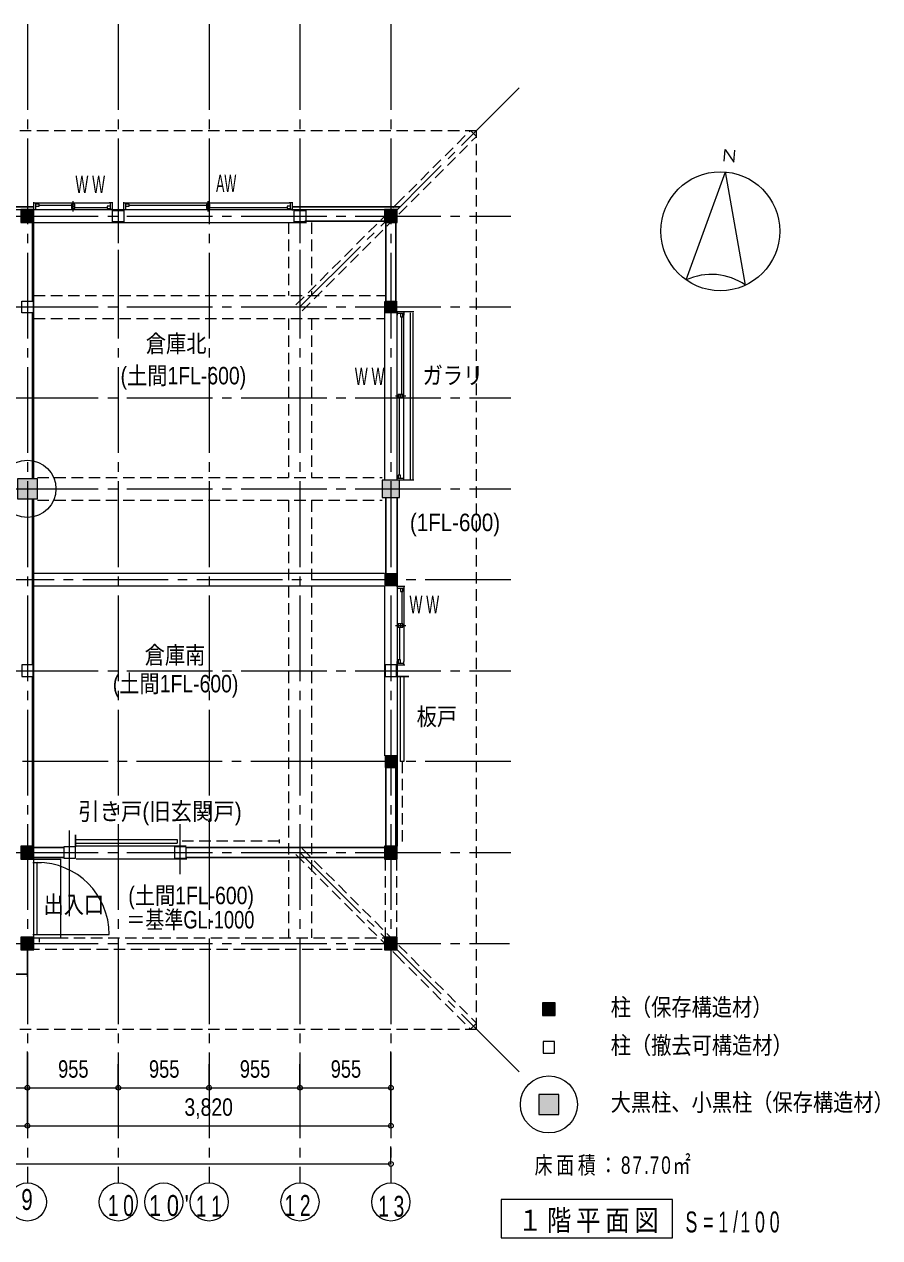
# Model space of a CAD drawing. Units: millimetres at full size, sheet at 1:100. Extents: x -20206 to -877, y -13906 to 13689.
# Drawn here: x -10085 to -1093, y 944 to 13689 of the extents above; entities that cross this region are included whole.
import ezdxf
from ezdxf.enums import TextEntityAlignment as Align

# ---------------------------------------------------------------- set-up
doc = ezdxf.new("R2010")
doc.units = ezdxf.units.MM
doc.header["$LTSCALE"] = 100
doc.header["$PDMODE"] = 32
doc.header["$PDSIZE"] = 50
doc.linetypes.add('CHAIN2', pattern=[12, 9, -1, 1, -1])
doc.linetypes.add('DASHED1', pattern=[1.8, 1.2, -0.6])
for name, color, linetype, lineweight in [('1-0_通り心', 253, 'CHAIN2', 9), ('1-1_構造・躯体', 7, 'Continuous', 18), ('1-3_仕上げ', 2, 'Continuous', 25), ('1-4_見え掛り', 5, 'Continuous', 15), ('1-5_建具枠', 2, 'Continuous', 25), ('1-6_建具', 5, 'Continuous', 15), ('1-D_寸法', 4, 'Continuous', 9), ('1-E_文字', 3, 'Continuous', 9), ('1-F_補助線', 4, 'Continuous', 9)]:
    doc.layers.add(name, color=color, linetype=linetype, lineweight=lineweight)
doc.layers.add('1-B_予備', color=8, linetype='Continuous')
doc.layers.add('2-E_文字', color=3, linetype='Continuous')
doc.styles.add('ＭＳ Ｐゴシック', font='')
doc.styles.get('ＭＳ Ｐゴシック').set_extended_font_data('MS PGothic')

# ---------------------------------------------------------------- blocks, each defined once
blk = doc.blocks.new('9')
at = {"layer": '1-E_文字', "color": 4}
blk.add_circle((1.4, 43.1), 200, dxfattribs=at)
at = {"layer": '1-E_文字', "style": 'ＭＳ Ｐゴシック', "width": 0.75}
blk.add_text('9', height=219.9, dxfattribs=at).set_placement((-62.6, -106.9), align=Align.BOTTOM_LEFT)
blk = doc.blocks.new('10')
at = {"layer": '1-E_文字', "color": 4}
blk.add_circle((-6.1, 43.1), 200, dxfattribs=at)
at = {"layer": '1-E_文字', "insert": (-115.1, -106.9), "char_height": 219.9, "attachment_point": 7, "style": 'ＭＳ Ｐゴシック'}
blk.add_mtext('\\T1.44;\\W0.7;10', dxfattribs=at)
blk = doc.blocks.new("10'")
at = {"layer": '1-E_文字', "color": 4}
blk.add_circle((1.3, 7.4), 200, dxfattribs=at)
at = {"layer": '1-E_文字', "insert": (-152.7, -142.6), "char_height": 219.9, "attachment_point": 7, "style": 'ＭＳ Ｐゴシック'}
blk.add_mtext("\\T1.46;\\W0.8;10'", dxfattribs=at)
blk = doc.blocks.new('11s')
at = {"layer": '1-F_補助線'}
blk.add_circle((2.9, 154.1), 200, dxfattribs=at)
at = {"layer": '1-F_補助線', "color": 3, "insert": (-137.5, 0), "char_height": 219.9, "attachment_point": 7, "style": 'ＭＳ Ｐゴシック'}
blk.add_mtext('\\T1.44;\\W0.7;11', dxfattribs=at)
blk = doc.blocks.new('12')
at = {"layer": '1-E_文字', "color": 4}
blk.add_circle((7.3, 42.1), 200, dxfattribs=at)
at = {"layer": '1-E_文字', "insert": (-155.3, -104), "char_height": 219.9, "attachment_point": 7, "style": 'ＭＳ Ｐゴシック'}
blk.add_mtext('\\T1.44;\\W0.7;12', dxfattribs=at)
blk = doc.blocks.new('13')
at = {"layer": '1-E_文字', "color": 4}
blk.add_circle((-0.2, 45.1), 200, dxfattribs=at)
at = {"layer": '1-E_文字', "insert": (-132.8, -113.1), "char_height": 219.9, "attachment_point": 7, "style": 'ＭＳ Ｐゴシック'}
blk.add_mtext('\\T1.44;\\W0.7;13', dxfattribs=at)

msp = doc.modelspace()

# ---------------------------------------------------------------- linework, layer by layer
at = {"layer": '1-0_通り心'}
for p, q in [((-10051.7, 13688.6), (-10051.7, 1520)), ((-9096.7, 13688.6), (-9096.7, 1520)), ((-8141.7, 13688.6), (-8141.7, 1520)), ((-7186.7, 13688.6), (-7186.7, 1520)), ((-6231.7, 13688.6), (-6231.7, 1520)), ((-7186.7, 10719.5), (-4884.4, 13021.9)), ((-9096.7, 12318.7), (-9096.7, 11102)), ((-7186.7, 12318.7), (-7186.7, 11102)), ((-19806.3, 11674.5), (-4970.9, 11674.5)), ((-19806.3, 10719.5), (-4970.9, 10719.5)), ((-19806.3, 9764.5), (-4970.9, 9764.5)), ((-19806.3, 8809.5), (-4970.9, 8809.5)), ((-4970.9, 7854.5), (-10684.2, 7854.5)), ((-19806.3, 6899.5), (-4970.9, 6899.5)), ((-6804.3, 5944.5), (-19806.3, 5944.5)), ((-4970.9, 5944.5), (-6804.3, 5944.5)), ((-9608, 4321.3), (-9608, 5289.3)), ((-8444.7, 4763.6), (-8444.7, 5289.3)), ((-8141.7, 5347.7), (-8141.7, 4354.7)), ((-19806.3, 4989.5), (-4970.9, 4989.5)), ((-7186.7, 4989.5), (-4884.4, 2687.2)), ((-19806.3, 4034.5), (-4983.2, 4034.5))]:
    msp.add_line(p, q, dxfattribs=at)
at = {"layer": '1-1_構造・躯体'}
for p, q in [((-9984.2, 11732), (-9984.2, 11822)), ((-9156.7, 11732), (-9156.7, 11822)), ((-9036.7, 11732), (-9036.7, 11822)), ((-7266.7, 11732), (-7266.7, 11822)), ((-5989.3, 10669.5), (-6174.2, 10669.5)), ((-5989.3, 8899.5), (-6174.2, 8899.5)), ((-6174.2, 7787), (-6084.2, 7787)), ((-6174.2, 6959.5), (-6084.2, 6959.5))]:
    msp.add_line(p, q, dxfattribs=at)
for points in [[(-10119.2, 11607), (-9984.2, 11607), (-9984.2, 11742), (-10119.2, 11742)], [(-9036.7, 11614.5), (-9156.7, 11614.5), (-9156.7, 11734.5), (-9036.7, 11734.5)], [(-7126.7, 11614.5), (-7246.7, 11614.5), (-7246.7, 11734.5), (-7126.7, 11734.5)], [(-6299.2, 11607), (-6164.2, 11607), (-6164.2, 11742), (-6299.2, 11742)], [(-9991.7, 10659.5), (-10111.7, 10659.5), (-10111.7, 10779.5), (-9991.7, 10779.5)], [(-6171.7, 10659.5), (-6291.7, 10659.5), (-6291.7, 10779.5), (-6171.7, 10779.5)], [(-10156.7, 8704.5), (-9946.7, 8704.5), (-9946.7, 8914.5), (-10156.7, 8914.5)], [(-6321.7, 8719.5), (-6141.7, 8719.5), (-6141.7, 8899.5), (-6321.7, 8899.5)], [(-6292.4, 7795.2), (-6172.4, 7795.2), (-6172.4, 7915.2), (-6292.4, 7915.2)], [(-10111.7, 6839.5), (-9991.7, 6839.5), (-9991.7, 6959.5), (-10111.7, 6959.5)], [(-6291.7, 6839.5), (-6171.7, 6839.5), (-6171.7, 6959.5), (-6291.7, 6959.5)], [(-6291.7, 5884.5), (-6171.7, 5884.5), (-6171.7, 6004.5), (-6291.7, 6004.5)], [(-10119.2, 4922), (-9984.2, 4922), (-9984.2, 5057), (-10119.2, 5057)], [(-9668, 4929.5), (-9548, 4929.5), (-9548, 5049.5), (-9668, 5049.5)], [(-8504.7, 4929.5), (-8384.7, 4929.5), (-8384.7, 5049.5), (-8504.7, 5049.5)], [(-6299.2, 4922), (-6164.2, 4922), (-6164.2, 5057), (-6299.2, 5057)], [(-10119.2, 3967), (-9984.2, 3967), (-9984.2, 4102), (-10119.2, 4102)], [(-6299.2, 3967), (-6164.2, 3967), (-6164.2, 4102), (-6299.2, 4102)], [(-4638.4, 3277), (-4503.4, 3277), (-4503.4, 3412), (-4638.4, 3412)], [(-4630.9, 2884.5), (-4510.9, 2884.5), (-4510.9, 3004.5), (-4630.9, 3004.5)], [(-4675.9, 2239.5), (-4465.9, 2239.5), (-4465.9, 2449.5), (-4675.9, 2449.5)]]:
    msp.add_lwpolyline(points, close=True, dxfattribs=at)
at = {"layer": '1-3_仕上げ'}
for p, q in [((-10051.7, 3967), (-10051.7, 3683.1)), ((-10051.7, 3713.8), (-11067.4, 3713.8))]:
    msp.add_line(p, q, dxfattribs=at)
at = {"layer": '1-4_見え掛り', "linetype": 'DASHED1'}
for p, q in [((-18591.7, 12574.5), (-5331.7, 12574.5)), ((-6171.7, 11798.2), (-5395.4, 12574.5)), ((-5331.7, 3134.5), (-5331.7, 12574.5)), ((-7228.8, 10741.2), (-6171.7, 11798.2)), ((-7306.7, 11607), (-7306.7, 10839.5)), ((-7066.7, 11607), (-7066.7, 10839.5)), ((-9984.2, 10839.5), (-6291.7, 10839.5)), ((-9984.2, 10599.5), (-6291.7, 10599.5)), ((-7306.7, 10599.5), (-7306.7, 8929.5)), ((-7066.7, 10599.5), (-7066.7, 8929.5)), ((-9946.7, 8929.5), (-6321.7, 8929.5)), ((-9946.7, 8689.5), (-6321.7, 8689.5)), ((-7306.7, 8689.5), (-7306.7, 4094.5)), ((-7066.7, 8689.5), (-7066.7, 4094.5)), ((-7228.8, 4967.9), (-6171.7, 3910.9)), ((-6291.7, 4922), (-6291.7, 4094.5)), ((-6171.7, 4922), (-6171.7, 4102)), ((-9924.2, 4049), (-9924.2, 4094.5)), ((-9924.2, 4094.5), (-6299.2, 4094.5)), ((-6171.7, 3910.9), (-5395.4, 3134.5))]:
    msp.add_line(p, q, dxfattribs=at)
at = {"layer": '1-4_見え掛り', "color": 4, "lineweight": 9}
for p, q in [((-16676.7, 11742), (-6164.2, 11742)), ((-9984.2, 8913.9), (-9984.2, 11607)), ((-9984.2, 11607), (-7119.2, 11607)), ((-6299.2, 10772), (-6299.2, 8899.5)), ((-6164.2, 8899.5), (-6164.2, 10649.5)), ((-9984.2, 4094.5), (-9984.2, 8705.9)), ((-6164.2, 8719.5), (-6164.2, 5057)), ((-6299.2, 7922), (-9984.2, 7922)), ((-6299.2, 7787), (-9984.2, 7787)), ((-6299.2, 7787), (-6299.2, 6004.5)), ((-8384.7, 5057), (-9548, 5057)), ((-8377.2, 4922), (-9540.5, 4922))]:
    msp.add_line(p, q, dxfattribs=at)
at = {"layer": '1-4_見え掛り'}
msp.add_line((-9984.2, 4922), (-9699.2, 4922), dxfattribs=at)
at = {"layer": '1-4_見え掛り', "linetype": 'DASHED1'}
for points in [[(-18591.7, 12574.5), (-18591.7, 3134.5), (-5331.7, 3134.5)], [(-7165.1, 10677.5), (-5331.7, 12510.9), (-5395.4, 12574.5)], [(-7165.1, 5031.6), (-5331.7, 3198.2), (-5395.4, 3134.5)], [(-10044.2, 4049), (-10044.2, 3974.5), (-6299.2, 3974.5)]]:
    msp.add_lwpolyline(points, dxfattribs=at)
at = {"layer": '1-4_見え掛り'}
msp.add_lwpolyline([(-9984.2, 4094.5), (-9699.2, 4094.5), (-9699.2, 4922)], dxfattribs=at)
at = {"layer": '1-5_建具枠'}
for p, q in [((-9984.2, 11772), (-11086.7, 11772)), ((-7266.7, 11772), (-6134.2, 11772)), ((-9999.2, 10779.5), (-9999.2, 11607)), ((-7134.2, 11622), (-6299.2, 11622)), ((-6284.2, 11607), (-6284.2, 10772)), ((-6179.2, 10772), (-6179.2, 11607)), ((-9999.2, 8913.9), (-9999.2, 10659.5)), ((-9999.2, 6959.5), (-9999.2, 8705.9)), ((-6284.2, 8719.5), (-6284.2, 7907)), ((-6164.2, 8719.5), (-6164.2, 7915.2)), ((-9999.2, 5057), (-9999.2, 6839.5)), ((-6171.7, 6839.5), (-6044.3, 6839.5)), ((-6284.2, 5884.5), (-6284.2, 5057)), ((-6179.2, 5884.5), (-6179.2, 5057)), ((-9548, 5049.5), (-9548, 5177)), ((-9668, 5042), (-9991.7, 5042)), ((-6299.2, 5042), (-8384.7, 5042)), ((-9668, 4937), (-9991.7, 4937)), ((-6299.2, 4937), (-8384.7, 4937))]:
    msp.add_line(p, q, dxfattribs=at)
at = {"layer": '1-6_建具'}
for p, q in [((-9984.2, 11812), (-9949.2, 11812)), ((-9984.2, 11742), (-9949.2, 11742)), ((-9964.2, 11742), (-9964.2, 11812)), ((-9949.2, 11812), (-9191.7, 11812)), ((-9949.2, 11742), (-9191.7, 11742)), ((-9929.2, 11789), (-9587.5, 11789)), ((-9587.5, 11777), (-9553.5, 11777)), ((-9570.5, 11722), (-9570.5, 11832)), ((-9553.5, 11765), (-9211.7, 11765)), ((-9156.7, 11812), (-9191.7, 11812)), ((-9156.7, 11742), (-9191.7, 11742)), ((-9176.7, 11742), (-9176.7, 11812)), ((-9036.7, 11812), (-9001.7, 11812)), ((-9036.7, 11742), (-9001.7, 11742)), ((-9016.7, 11742), (-9016.7, 11812)), ((-9001.7, 11812), (-7301.7, 11812)), ((-9001.7, 11742), (-7301.7, 11742)), ((-8981.7, 11789), (-8168.7, 11789)), ((-8168.7, 11777), (-8134.7, 11777)), ((-8151.7, 11722), (-8151.7, 11832)), ((-8134.7, 11765), (-7321.7, 11765)), ((-7266.7, 11812), (-7301.7, 11812)), ((-7266.7, 11742), (-7301.7, 11742)), ((-7286.7, 11742), (-7286.7, 11812)), ((-6164.2, 10669.5), (-6164.2, 10634.5)), ((-6094.2, 10649.5), (-6164.2, 10649.5)), ((-6164.2, 8934.5), (-6164.2, 10634.5)), ((-6117.2, 9801.5), (-6117.2, 10614.5)), ((-6094.2, 10669.5), (-6094.2, 10634.5)), ((-6094.2, 8934.5), (-6094.2, 10634.5)), ((-6029.1, 10656.9), (-6029.1, 8899.5)), ((-5999.1, 10656.9), (-5999.1, 8899.5)), ((-6074.2, 9784.5), (-6184.2, 9784.5)), ((-6141.2, 8954.5), (-6141.2, 9767.5)), ((-6129.2, 9767.5), (-6129.2, 9801.5)), ((-6164.2, 8899.5), (-6164.2, 8934.5)), ((-6094.2, 8899.5), (-6094.2, 8934.5)), ((-6094.2, 8919.5), (-6164.2, 8919.5)), ((-6164.2, 7787), (-6164.2, 7752)), ((-6094.2, 7787), (-6094.2, 7752)), ((-6164.2, 7767), (-6094.2, 7767)), ((-6164.2, 7752), (-6164.2, 6994.5)), ((-6117.2, 7732), (-6117.2, 7390.3)), ((-6094.2, 7752), (-6094.2, 6994.5)), ((-6184.2, 7373.3), (-6074.2, 7373.3)), ((-6141.2, 7356.3), (-6141.2, 7014.5)), ((-6129.2, 7390.3), (-6129.2, 7356.3)), ((-6164.2, 6959.5), (-6164.2, 6994.5)), ((-6164.2, 6979.5), (-6094.2, 6979.5)), ((-6094.2, 6959.5), (-6094.2, 6994.5)), ((-6134.2, 6839.5), (-6134.2, 5944.5)), ((-9548, 5087), (-8476.5, 5087)), ((-9994.2, 4887), (-9904.2, 4887)), ((-9949.2, 4129.5), (-9949.2, 4887)), ((-9994.2, 4129.5), (-9904.2, 4129.5))]:
    msp.add_line(p, q, dxfattribs=at)
at = {"layer": '1-6_建具', "linetype": 'DASHED1'}
for p, q in [((-6114.2, 5944.5), (-6114.2, 5061.2)), ((-7405, 5109), (-8476.5, 5109)), ((-7405, 5127), (-7405, 5087))]:
    msp.add_line(p, q, dxfattribs=at)
at = {"layer": '1-6_建具', "color": 4, "lineweight": 9}
msp.add_line((-9949.2, 4129.5), (-9191.7, 4129.5), dxfattribs=at)
at = {"layer": '1-6_建具'}
for points in [[(-9964.2, 11777), (-9929.2, 11777), (-9929.2, 11801), (-9964.2, 11801)], [(-9176.7, 11777), (-9211.7, 11777), (-9211.7, 11753), (-9176.7, 11753)], [(-9016.7, 11777), (-8981.7, 11777), (-8981.7, 11801), (-9016.7, 11801)], [(-7286.7, 11777), (-7321.7, 11777), (-7321.7, 11753), (-7286.7, 11753)], [(-6129.2, 10649.5), (-6129.2, 10614.5), (-6105.2, 10614.5), (-6105.2, 10649.5)], [(-6129.2, 8919.5), (-6129.2, 8954.5), (-6153.2, 8954.5), (-6153.2, 8919.5)], [(-6129.2, 7767), (-6129.2, 7732), (-6105.2, 7732), (-6105.2, 7767)], [(-6129.2, 6979.5), (-6129.2, 7014.5), (-6153.2, 7014.5), (-6153.2, 6979.5)], [(-6094.2, 6839.5), (-6094.2, 5944.5), (-6134.2, 5944.5)], [(-9548, 5127), (-8476.5, 5127), (-8476.5, 5087)]]:
    msp.add_lwpolyline(points, dxfattribs=at)
for points in [[(-9587.5, 11753), (-9553.5, 11753), (-9553.5, 11801), (-9587.5, 11801)], [(-8168.7, 11753), (-8134.7, 11753), (-8134.7, 11801), (-8168.7, 11801)], [(-6105.2, 9767.5), (-6105.2, 9801.5), (-6153.2, 9801.5), (-6153.2, 9767.5)], [(-6153.2, 7390.3), (-6153.2, 7356.3), (-6105.2, 7356.3), (-6105.2, 7390.3)]]:
    msp.add_lwpolyline(points, close=True, dxfattribs=at)
at = {"layer": '1-6_建具', "color": 4, "lineweight": 9}
msp.add_arc((-9949.2, 4129.5), 757.5, 0, 90, dxfattribs=at)
at = {"layer": '1-B_予備'}
for points in [[(-10119.2, 11742), (-10119.2, 11607), (-9984.2, 11742), (-9984.2, 11607)], [(-6299.2, 11742), (-6299.2, 11607), (-6164.2, 11742), (-6164.2, 11607)], [(-6291.7, 10779.5), (-6291.7, 10659.5), (-6171.7, 10779.5), (-6171.7, 10659.5)], [(-10156.7, 8914.5), (-10156.7, 8704.5), (-9946.7, 8914.5), (-9946.7, 8704.5)], [(-6321.7, 8899.5), (-6321.7, 8719.5), (-6141.7, 8899.5), (-6141.7, 8719.5)], [(-6299.2, 7922), (-6299.2, 7795.2), (-6172.4, 7922), (-6172.4, 7795.2)], [(-6291.7, 6004.5), (-6291.7, 5884.5), (-6171.7, 6004.5), (-6171.7, 5884.5)], [(-10119.2, 5057), (-10119.2, 4922), (-9984.2, 5057), (-9984.2, 4922)], [(-6299.2, 5057), (-6299.2, 4922), (-6164.2, 5057), (-6164.2, 4922)], [(-10119.2, 4094.5), (-10119.2, 3967), (-9984.2, 4094.5), (-9984.2, 3967)], [(-6299.2, 4102), (-6299.2, 3967), (-6164.2, 4102), (-6164.2, 3967)], [(-4638.4, 3412), (-4638.4, 3277), (-4503.4, 3412), (-4503.4, 3277)], [(-4675.9, 2449.5), (-4675.9, 2239.5), (-4465.9, 2449.5), (-4465.9, 2239.5)]]:
    msp.add_solid(points, dxfattribs=at)
at = {"layer": '1-D_寸法'}
for p, q in [((-10051.7, 2120), (-10051.7, 2899.6)), ((-6231.7, 2120), (-6231.7, 2899.6)), ((-10051.7, 2520), (-10051.7, 2768)), ((-9096.7, 2520), (-9096.7, 2768)), ((-8141.7, 2520), (-8141.7, 2768)), ((-7186.7, 2520), (-7186.7, 2768)), ((-6231.7, 2520), (-6231.7, 2768)), ((-11006.7, 2520), (-10051.7, 2520)), ((-10051.7, 2520), (-9096.7, 2520)), ((-9096.7, 2520), (-8141.7, 2520)), ((-8141.7, 2520), (-7186.7, 2520)), ((-7186.7, 2520), (-6231.7, 2520)), ((-13871.7, 2120), (-10051.7, 2120)), ((-10051.7, 2120), (-6231.7, 2120)), ((-6231.7, 1720), (-6231.7, 1902)), ((-17691.7, 1720), (-6231.7, 1720))]:
    msp.add_line(p, q, dxfattribs=at)
for p in [(-10051.7, 2520), (-9096.7, 2520), (-8141.7, 2520), (-7186.7, 2520), (-6231.7, 2520), (-10051.7, 2120), (-6231.7, 2120), (-6231.7, 1720)]:
    msp.add_point(p, dxfattribs=at)
at = {"layer": '1-E_文字', "color": 5, "lineweight": 15}
for p in [(-3127.4, 11003.3), (-2504.8, 10948.9)]:
    msp.add_line(p, (-2714.4, 12137.9), dxfattribs=at)
msp.add_lwpolyline([(-2727.7, 12249.9), (-2716.8, 12374.4), (-2628.1, 12241.2), (-2617.2, 12365.7)], dxfattribs=at)
at = {"layer": '1-E_文字', "color": 4}
msp.add_lwpolyline([(-5070.9, 944.5), (-3270.9, 944.5), (-3270.9, 1344.5), (-5070.9, 1344.5)], close=True, dxfattribs=at)
at = {"layer": '1-E_文字', "color": 5, "lineweight": 15}
msp.add_circle((-2768.9, 11515.3), 625, dxfattribs=at)
at = {"layer": '1-E_文字', "color": 4}
for centre in [(-10051.7, 8809.5), (-4570.9, 2344.5)]:
    msp.add_circle(centre, 300, dxfattribs=at)
at = {"layer": '1-E_文字', "color": 5, "lineweight": 15}
msp.add_arc((-2863.2, 10436.9), 625, 55, 115, dxfattribs=at)

# ---------------------------------------------------------------- block references
at = {"layer": '1-F_補助線'}
for name, p in [('9', (-10053.1, 1276.9)), ('10', (-9090.6, 1276.9)), ("10'", (-8620.6, 1312.6)), ('11s', (-8144.6, 1165.9)), ('12', (-7194, 1277.9)), ('13', (-6231.5, 1274.9))]:
    msp.add_blockref(name, p, dxfattribs=at)

# ---------------------------------------------------------------- texts
at = {"layer": '1-D_寸法', "color": 3, "style": 'ＭＳ Ｐゴシック'}
for s, width, p in [('955', 0.8, (-9729.2, 2570)), ('955', 0.8, (-8774.2, 2570)), ('955', 0.8, (-7819.2, 2570)), ('955', 0.8, (-6864.2, 2570)), ('3,820', 0.85, (-8401.7, 2170))]:
    msp.add_text(s, height=183.3, dxfattribs=dict(at, width=width)).set_placement(p, align=Align.BOTTOM_LEFT)
at = {"layer": '1-E_文字', "style": 'ＭＳ Ｐゴシック'}
for s, width, p in [('AW', 0.55, (-8069.2, 11870.5)), ('W W', 0.6, (-9546.9, 11860.1)), ('倉庫北', 0.85, (-8807.3, 10188.4)), ('(土間1FL-600)', 0.85, (-9072.6, 9851.7)), ('W W', 0.6, (-6610.4, 9845.3)), ('ガラリ', 0.85, (-5898.6, 9854.2)), ('(1FL-600)', 0.9, (-6031.2, 8310.7)), ('W W', 0.6, (-6035.7, 7448.6)), ('倉庫南', 0.85, (-8819.3, 6916.6)), ('(土間1FL-600)', 0.85, (-9154.2, 6616.9)), ('板戸', 0.85, (-5960.1, 6270.7)), ('引き戸(旧玄関戸)', 0.9, (-9518.5, 5275.4)), ('(土間1FL-600)', 0.85, (-8991, 4392.4)), ('出入口', 0.85, (-9882.8, 4297.3)), ('柱（保存構造材）', 0.85, (-3920.9, 3219.5)), ('柱（撤去可構造材）', 0.85, (-3920.9, 2819.5)), ('大黒柱、小黒柱（保存構造材）', 0.85, (-3920.9, 2219.5))]:
    msp.add_text(s, height=183.3, dxfattribs=dict(at, width=width)).set_placement(p, align=Align.BOTTOM_LEFT)
at = {"layer": '1-E_文字', "attachment_point": 7, "style": 'ＭＳ Ｐゴシック'}
for s, insert, char_height in [('\\T1.21;\\W0.75;床面積：87.70㎡', (-4720.9, 1594.5), 183.3), ('\\T1.2;\\W0.85;１階平面図', (-4895.9, 994.5), 219.9), ('\\T1.48;\\W0.65;S=1/100', (-3135, 996.9), 219.9)]:
    msp.add_mtext(s, dxfattribs=dict(at, insert=insert, char_height=char_height))
at = {"layer": '2-E_文字', "style": 'ＭＳ Ｐゴシック', "width": 0.8}
msp.add_text('＝基準GL-1000', height=183.3, dxfattribs=at).set_placement((-9012.5, 4137.7), align=Align.BOTTOM_LEFT)

doc.saveas('drawing.dxf')
